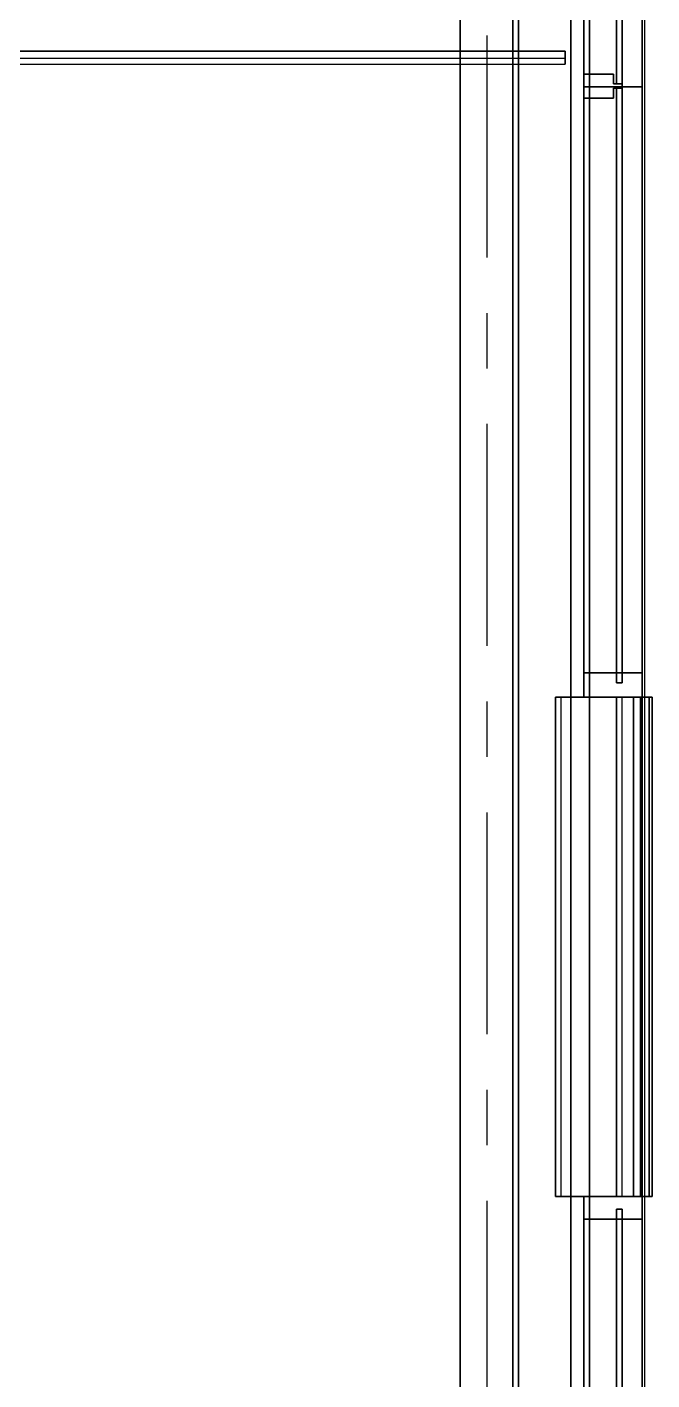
# Model space of a CAD drawing. Header units: metres. Extents: x 114 to 218, y 8 to 180.
# Drawn here: x 196.51 to 203.27, y 139.34 to 153.97 of the extents above; entities that cross this region are included whole.
import ezdxf

# ---------------------------------------------------------------- set-up
doc = ezdxf.new("R2010")
doc.units = ezdxf.units.M
doc.header["$MEASUREMENT"] = 0
for name, color, linetype in [('_Route', 7, 'Continuous'), ('A-2D-GLAZ', 7, 'Continuous'), ('A-2D-GLAZ-CWMG', 7, 'Continuous'), ('A-2D-WALL', 7, 'Continuous'), ('A-3D-GLAZ-CURT', 7, 'Continuous'), ('A-3D-GLAZ-CWMG', 7, 'Continuous'), ('A-3D-WALL', 7, 'Continuous'), ('A_GRID', 7, 'Continuous'), ('PL-NP-Pipe', 7, 'Continuous'), ('S-3D-BEAM', 7, 'Continuous'), ('S-3D-SLAB', 7, 'Continuous'), ('S-3D-WALL', 7, 'Continuous')]:
    doc.layers.add(name, color=color, linetype=linetype)

msp = doc.modelspace()

# ---------------------------------------------------------------- linework, layer by layer
at = {"layer": '_Route', "color": 4, "true_color": 0x00ffff}
msp.add_lwpolyline([(126.489, 153.628), (187.031, 153.628), (202.336, 153.628)], dxfattribs=at)
msp.add_lwpolyline([(126.489, 153.628), (187.031, 153.628), (202.336, 153.628)], dxfattribs=at)
at = {"layer": 'A-2D-GLAZ', "color": 9, "true_color": 0xbababa}
for points in [[(202.89, 159.903), (202.89, 153.351), (202.952, 153.351), (202.952, 159.903), (202.89, 159.903)], [(202.89, 153.304), (202.89, 146.875), (202.952, 146.875), (202.952, 153.304), (202.89, 153.304)], [(202.89, 141.184), (202.89, 134.877), (202.952, 134.877), (202.952, 141.184), (202.89, 141.184)]]:
    msp.add_lwpolyline(points, dxfattribs=at)
at = {"layer": 'A-2D-GLAZ-CWMG', "color": 9, "true_color": 0xbababa}
for points in [[(203.167, 159.796), (203.167, 146.983)], [(202.536, 159.719), (202.536, 153.458)], [(202.536, 153.197), (202.859, 153.197), (202.859, 153.304), (202.952, 153.304), (202.952, 153.351), (202.859, 153.351), (202.859, 153.458), (202.536, 153.458), (202.536, 153.197)], [(202.536, 153.197), (202.536, 146.983)], [(203.167, 146.721), (203.167, 146.983), (202.536, 146.983), (202.536, 146.721), (203.167, 146.721)], [(202.536, 141.076), (203.167, 141.076), (203.167, 141.322), (202.536, 141.322), (202.536, 141.076)], [(202.536, 141.076), (202.536, 134.969)], [(203.167, 141.076), (203.167, 134.969)]]:
    msp.add_lwpolyline(points, dxfattribs=at)
at = {"layer": 'A-2D-WALL', "color": 9, "true_color": 0xbababa}
for points in [[(202.229, 146.721), (202.229, 141.322), (203.275, 141.322), (203.275, 146.721), (202.229, 146.721)], [(202.29, 141.322), (202.29, 146.721)], [(202.89, 141.322), (202.89, 146.721)], [(202.952, 141.322), (202.952, 146.721)], [(202.952, 141.322), (202.952, 146.721)], [(203.152, 141.322), (203.152, 146.721)], [(203.167, 141.322), (203.167, 146.721)], [(203.244, 141.322), (203.244, 146.721)]]:
    msp.add_lwpolyline(points, dxfattribs=at)
at = {"layer": 'A-3D-GLAZ-CURT', "color": 131, "true_color": 0x7fffff}
for points in [[(202.89, 153.351), (202.89, 159.903), (202.89, 153.351), (202.952, 153.351), (202.952, 159.903), (202.89, 159.903), (202.952, 159.903), (202.952, 153.351), (202.89, 153.351)], [(202.89, 159.903), (202.952, 159.903), (202.952, 153.351), (202.89, 153.351), (202.952, 153.351), (202.952, 159.903), (202.89, 159.903), (202.89, 153.351), (202.89, 159.903)], [(202.89, 153.351), (202.89, 153.351)], [(202.89, 153.351), (202.89, 153.351)], [(202.89, 146.875), (202.89, 153.304), (202.89, 146.875), (202.952, 146.875), (202.952, 153.304), (202.89, 153.304), (202.952, 153.304), (202.952, 146.875), (202.89, 146.875)], [(202.89, 153.304), (202.89, 153.304)], [(202.89, 153.304), (202.89, 153.304)], [(202.89, 153.304), (202.952, 153.304), (202.952, 146.875), (202.89, 146.875), (202.952, 146.875), (202.952, 153.304), (202.89, 153.304), (202.89, 146.875), (202.89, 153.304)], [(202.89, 153.304), (202.89, 153.304)], [(202.952, 153.351), (202.952, 153.351)], [(202.952, 153.351), (202.952, 153.351)], [(202.952, 153.351), (202.952, 153.351)], [(202.952, 153.304), (202.952, 153.304)], [(202.952, 153.304), (202.952, 153.304)], [(202.952, 153.304), (202.952, 153.304)], [(202.89, 146.875), (202.89, 146.875)], [(202.89, 146.875), (202.89, 146.875)], [(202.952, 146.875), (202.952, 146.875)], [(202.952, 146.875), (202.952, 146.875)], [(202.952, 146.875), (202.952, 146.875)], [(202.89, 134.877), (202.89, 141.184), (202.89, 134.877), (202.952, 134.877), (202.952, 141.184), (202.89, 141.184), (202.952, 141.184), (202.952, 134.877), (202.89, 134.877)], [(202.89, 141.184), (202.89, 141.184)], [(202.89, 141.184), (202.89, 141.184)], [(202.89, 141.184), (202.952, 141.184), (202.952, 134.877), (202.89, 134.877), (202.952, 134.877), (202.952, 141.184), (202.89, 141.184), (202.89, 134.877), (202.89, 141.184)], [(202.89, 141.184), (202.89, 141.184)], [(202.952, 141.184), (202.952, 141.184)], [(202.952, 141.184), (202.952, 141.184)], [(202.952, 141.184), (202.952, 141.184)]]:
    msp.add_lwpolyline(points, dxfattribs=at)
at = {"layer": 'A-3D-GLAZ-CWMG', "color": 8, "true_color": 0x808080}
for points in [[(202.536, 159.919), (202.536, 159.919), (203.167, 159.919), (203.167, 153.32), (202.536, 153.32), (202.536, 159.919), (203.167, 159.919), (203.167, 153.32), (202.536, 153.32), (202.536, 159.919)], [(202.536, 159.919), (202.536, 153.32), (203.167, 153.32)], [(203.167, 159.919), (202.536, 159.919), (202.536, 153.32)], [(203.167, 153.32), (203.167, 159.919), (203.167, 153.32)], [(202.536, 153.458), (202.536, 153.458)], [(202.859, 153.197), (202.859, 153.304), (202.952, 153.304), (202.952, 153.351), (202.859, 153.351), (202.859, 153.458), (202.536, 153.458), (202.536, 153.197), (202.859, 153.197), (202.536, 153.197), (202.536, 153.458), (202.859, 153.458), (202.859, 153.351), (202.952, 153.351), (202.952, 153.304), (202.859, 153.304), (202.859, 153.197)], [(202.536, 153.458), (202.536, 153.458)], [(202.536, 153.458), (202.536, 153.458)], [(202.536, 153.197), (202.536, 153.458), (202.859, 153.458), (202.859, 153.351), (202.952, 153.351), (202.952, 153.304), (202.859, 153.304), (202.859, 153.197), (202.859, 153.197), (202.536, 153.197), (202.536, 153.458), (202.859, 153.458), (202.859, 153.351), (202.952, 153.351), (202.952, 153.304), (202.859, 153.304), (202.859, 153.197), (202.536, 153.197)], [(202.536, 153.458), (202.536, 153.458)], [(202.859, 153.458), (202.859, 153.458)], [(202.859, 153.458), (202.859, 153.458)], [(202.859, 153.458), (202.859, 153.458)], [(202.859, 153.458), (202.859, 153.458)], [(202.536, 153.32), (203.167, 153.32), (203.167, 146.721), (203.167, 153.32), (202.536, 153.32), (202.536, 146.721), (202.536, 153.32)], [(202.536, 153.32), (202.536, 153.32)], [(202.536, 153.32), (202.536, 153.32)], [(202.536, 153.32), (202.536, 153.32)], [(202.536, 153.32), (202.536, 153.32)], [(202.536, 146.721), (202.536, 153.32), (203.167, 153.32), (202.536, 153.32), (202.536, 146.721)], [(203.167, 146.721), (203.167, 153.32), (203.167, 146.721), (202.536, 146.721), (203.167, 146.721)], [(202.536, 153.32), (202.536, 153.32)], [(202.536, 153.32), (202.536, 153.32)], [(202.536, 153.32), (203.167, 153.32)], [(202.536, 153.32), (202.536, 153.32)], [(202.536, 153.32), (202.536, 153.32)], [(202.536, 153.32), (202.536, 153.32)], [(202.859, 153.351), (202.859, 153.351)], [(202.859, 153.351), (202.859, 153.351)], [(202.859, 153.351), (202.859, 153.351)], [(202.859, 153.351), (202.859, 153.351)], [(202.859, 153.304), (202.859, 153.304)], [(202.859, 153.304), (202.859, 153.304)], [(202.859, 153.304), (202.859, 153.304)], [(202.859, 153.304), (202.859, 153.304)], [(202.952, 153.351), (202.952, 153.351)], [(202.952, 153.351), (202.952, 153.351)], [(202.952, 153.351), (202.952, 153.351)], [(202.952, 153.351), (202.952, 153.351)], [(202.952, 153.304), (202.952, 153.304)], [(202.952, 153.304), (202.952, 153.304)], [(202.952, 153.304), (202.952, 153.304)], [(202.952, 153.304), (202.952, 153.304)], [(203.167, 153.32), (203.167, 153.32)], [(203.167, 153.32), (203.167, 153.32)], [(203.167, 153.32), (203.167, 153.32)], [(203.167, 153.32), (203.167, 153.32)], [(203.167, 153.32), (203.167, 153.32)], [(203.167, 153.32), (203.167, 153.32)], [(202.536, 153.197), (202.536, 153.197)], [(202.536, 153.197), (202.536, 153.197)], [(202.536, 153.197), (202.536, 153.197)], [(202.859, 153.197), (202.859, 153.197)], [(202.859, 153.197), (202.859, 153.197)], [(202.859, 153.197), (202.859, 153.197)], [(202.859, 153.197), (202.859, 153.197)], [(202.536, 146.983), (202.536, 146.983)], [(203.167, 146.721), (202.536, 146.721), (202.536, 146.983), (203.167, 146.983), (203.167, 146.721), (203.167, 146.983), (202.536, 146.983), (202.536, 146.721), (203.167, 146.721)], [(202.536, 146.983), (202.536, 146.983)], [(202.536, 146.983), (202.536, 146.983)], [(203.167, 146.721), (202.536, 146.721), (202.536, 146.983), (203.167, 146.983), (203.167, 146.721), (203.167, 146.983), (202.536, 146.983), (202.536, 146.721), (203.167, 146.721)], [(202.536, 146.983), (202.536, 146.983)], [(203.167, 146.983), (203.167, 146.983)], [(203.167, 146.983), (203.167, 146.983)], [(203.167, 146.983), (203.167, 146.983)], [(203.167, 146.983), (203.167, 146.983)], [(202.536, 146.721), (202.536, 146.721)], [(202.536, 146.721), (202.536, 146.721)], [(202.536, 146.721), (202.536, 146.721)], [(202.536, 146.721), (202.536, 146.721)], [(203.167, 146.721), (202.536, 146.721), (203.167, 146.721)], [(202.536, 146.721), (202.536, 146.721)], [(202.536, 146.721), (202.536, 146.721)], [(202.536, 146.721), (202.536, 146.721)], [(202.536, 146.721), (202.536, 146.721)], [(203.167, 146.721), (203.167, 146.721)], [(203.167, 146.721), (203.167, 146.721)], [(203.167, 146.721), (203.167, 146.721)], [(203.167, 146.721), (203.167, 146.721)], [(202.536, 141.322), (202.536, 141.322)], [(203.167, 141.076), (203.167, 141.322), (202.536, 141.322), (202.536, 141.076), (203.167, 141.076), (202.536, 141.076), (202.536, 141.322), (203.167, 141.322), (203.167, 141.076)], [(202.536, 141.322), (202.536, 141.322)], [(202.536, 141.322), (202.536, 141.322)], [(202.536, 141.076), (202.536, 141.322), (203.167, 141.322), (203.167, 141.076), (203.167, 141.076), (202.536, 141.076), (202.536, 141.322), (203.167, 141.322), (203.167, 141.076), (202.536, 141.076)], [(202.536, 141.322), (202.536, 141.322)], [(202.536, 134.723), (202.536, 141.322)], [(202.536, 134.723), (202.536, 141.322)], [(203.167, 141.322), (202.536, 141.322), (203.167, 141.322)], [(202.536, 141.322), (202.536, 141.322)], [(202.536, 141.322), (202.536, 141.322)], [(203.167, 141.322), (203.167, 141.322)], [(203.167, 141.322), (203.167, 141.322)], [(203.167, 141.322), (203.167, 141.322)], [(203.167, 141.322), (203.167, 141.322)], [(203.167, 134.723), (203.167, 141.322)], [(203.167, 141.322), (203.167, 134.723)], [(202.536, 141.076), (202.536, 141.076)], [(202.536, 141.076), (202.536, 141.076)], [(202.536, 141.076), (202.536, 141.076)], [(202.536, 141.076), (202.536, 134.723), (202.536, 141.076)], [(203.167, 141.076), (202.536, 141.076), (203.167, 141.076)], [(202.536, 141.076), (202.536, 141.076)], [(202.536, 141.076), (202.536, 141.076)], [(203.167, 141.076), (203.167, 141.076)], [(203.167, 141.076), (203.167, 141.076)], [(203.167, 141.076), (203.167, 141.076)], [(203.167, 141.076), (203.167, 141.076)], [(203.167, 134.723), (203.167, 141.076), (203.167, 134.723)], [(203.167, 141.076), (203.167, 141.076)], [(203.167, 141.076), (203.167, 141.076)]]:
    msp.add_lwpolyline(points, dxfattribs=at)
at = {"layer": 'A-3D-WALL', "color": 113, "true_color": 0x6edda5}
for points in [[(202.229, 146.721), (202.229, 141.322), (202.29, 141.322), (202.29, 146.721), (202.229, 146.721)], [(203.275, 146.721), (203.275, 141.322), (203.275, 146.721), (203.275, 141.322), (203.075, 141.322), (203.275, 141.322), (202.229, 141.322), (203.275, 141.322), (203.275, 146.721), (203.075, 146.721), (203.275, 146.721), (202.229, 146.721), (203.275, 146.721)], [(202.229, 146.721), (202.229, 141.322), (202.229, 146.721)], [(202.229, 146.721), (202.229, 146.721)], [(202.229, 146.721), (202.229, 146.721)], [(202.89, 146.721), (202.29, 146.721)], [(202.29, 146.721), (202.29, 146.721)], [(203.167, 141.322), (203.152, 141.322), (202.952, 141.322), (202.952, 146.721), (202.89, 146.721), (202.89, 141.322), (202.952, 141.322), (202.952, 141.322), (202.952, 146.721), (203.152, 146.721)], [(202.89, 146.721), (202.89, 146.721)], [(202.952, 146.721), (202.952, 146.721)], [(202.952, 146.721), (202.952, 146.721)], [(203.075, 146.721), (203.075, 141.322), (203.075, 146.721)], [(203.075, 146.721), (203.075, 146.721)], [(203.167, 146.721), (203.152, 146.721), (203.152, 141.322)], [(203.152, 146.721), (203.152, 146.721)], [(203.244, 146.721), (203.167, 146.721), (203.167, 141.322), (203.244, 141.322), (203.275, 141.322), (203.275, 146.721), (203.244, 146.721), (203.244, 141.322)], [(203.167, 146.721), (203.167, 146.721)], [(203.244, 146.721), (203.244, 146.721)], [(203.275, 146.721), (203.275, 146.721)], [(203.275, 146.721), (203.275, 146.721)], [(203.275, 146.721), (203.275, 146.721)], [(203.275, 146.721), (203.275, 146.721)], [(202.229, 141.322), (202.229, 141.322)], [(202.229, 141.322), (202.229, 141.322)], [(202.29, 141.322), (202.89, 141.322)], [(202.29, 141.322), (202.29, 141.322)], [(202.89, 141.322), (202.89, 141.322)], [(202.952, 141.322), (202.952, 141.322)], [(202.952, 141.322), (202.952, 141.322)], [(203.075, 141.322), (203.075, 141.322)], [(203.075, 141.322), (203.075, 141.322)], [(203.152, 141.322), (203.152, 141.322)], [(203.167, 141.322), (203.167, 141.322)], [(203.244, 141.322), (203.244, 141.322)], [(203.275, 141.322), (203.275, 141.322)], [(203.275, 141.322), (203.275, 141.322)], [(203.275, 141.322), (203.275, 141.322)], [(203.275, 141.322), (203.275, 141.322)]]:
    msp.add_lwpolyline(points, dxfattribs=at)
at = {"layer": 'A_GRID', "color": 1, "true_color": 0xff0000}
for points in [[(201.49, 151.474), (201.49, 153.874)], [(201.49, 150.274), (201.49, 150.874)], [(201.49, 147.275), (201.49, 149.674)], [(201.49, 146.075), (201.49, 146.675)], [(201.49, 143.076), (201.49, 145.475)], [(201.49, 141.876), (201.49, 142.476)], [(201.49, 138.876), (201.49, 141.276)]]:
    msp.add_lwpolyline(points, dxfattribs=at)
at = {"layer": 'PL-NP-Pipe', "color": 61, "true_color": 0xdfff7f}
for points in [[(187.124, 153.704), (187.124, 153.674), (187.124, 153.628), (187.124, 153.581), (187.124, 153.566), (187.124, 153.581), (187.124, 153.628), (187.124, 153.674), (187.124, 153.704), (202.336, 153.704)], [(202.336, 153.704), (187.124, 153.704)], [(187.124, 153.704), (187.124, 153.674), (187.124, 153.628), (187.124, 153.581), (187.124, 153.566), (187.124, 153.581), (187.124, 153.628), (187.124, 153.674), (187.124, 153.704), (202.336, 153.704)], [(202.336, 153.704), (187.124, 153.704)], [(187.124, 153.628), (202.336, 153.628)], [(187.124, 153.628), (187.124, 153.628), (202.336, 153.628)], [(187.124, 153.628), (202.336, 153.628)], [(187.124, 153.628), (187.124, 153.628), (202.336, 153.628)], [(202.336, 153.566), (202.336, 153.581), (202.336, 153.628), (202.336, 153.674), (202.336, 153.704), (202.336, 153.674), (202.336, 153.628), (202.336, 153.581), (202.336, 153.566)], [(202.336, 153.566), (202.336, 153.581), (202.336, 153.628), (202.336, 153.674), (202.336, 153.704), (202.336, 153.674), (202.336, 153.628), (202.336, 153.581), (202.336, 153.566)], [(202.336, 153.628), (202.336, 153.628)], [(202.336, 153.628), (202.336, 153.628)], [(187.124, 153.566), (202.336, 153.566)], [(187.124, 153.566), (202.336, 153.566)], [(187.124, 153.566), (202.336, 153.566)], [(187.124, 153.566), (202.336, 153.566)]]:
    msp.add_lwpolyline(points, dxfattribs=at)
at = {"layer": 'S-3D-BEAM', "color": 4, "true_color": 0x00ffff}
for points in [[(201.198, 162.272), (202.398, 162.272), (202.398, 162.272), (202.398, 107.836), (201.198, 107.836), (201.198, 162.272)], [(201.198, 107.836), (201.198, 162.272), (201.198, 107.836)], [(201.767, 162.272), (201.198, 162.272), (201.198, 162.272), (201.198, 107.836), (201.767, 107.836), (201.767, 162.272)], [(201.198, 162.272), (201.767, 162.272), (201.767, 162.272), (201.767, 107.836), (201.198, 107.836), (201.198, 162.272)], [(201.198, 107.836), (201.198, 162.272), (201.198, 107.836)], [(202.398, 162.272), (201.198, 162.272), (201.198, 162.272), (201.198, 107.836), (202.398, 107.836), (202.398, 162.272)], [(201.829, 162.272), (202.398, 162.272), (201.829, 162.272), (201.829, 162.272), (201.829, 107.836), (202.398, 107.836), (202.398, 162.272), (202.398, 162.272), (201.198, 162.272), (201.767, 162.272)], [(201.767, 107.836), (201.767, 162.272), (201.767, 107.836)], [(201.829, 162.272), (202.398, 162.272), (202.398, 162.272), (202.398, 107.836), (201.829, 107.836), (201.829, 162.272)], [(201.829, 107.836), (201.829, 162.272), (201.829, 107.836)], [(202.398, 107.836), (202.398, 162.272), (202.398, 107.836)], [(202.398, 107.836), (202.398, 162.272), (202.398, 107.836)]]:
    msp.add_lwpolyline(points, dxfattribs=at)
at = {"layer": 'S-3D-SLAB', "color": 51, "true_color": 0xffff7f}
for points in [[(126.489, 163.072), (202.598, 163.072), (202.598, 106.867)], [(126.489, 23.467), (126.489, 163.072), (202.598, 163.072), (202.598, 106.867), (197.506, 106.867), (197.506, 104.498), (198.106, 104.498), (198.106, 100.484), (197.506, 100.484), (197.506, 79.672), (202.598, 79.672), (202.598, 23.467), (126.489, 23.467)]]:
    msp.add_lwpolyline(points, dxfattribs=at)
at = {"layer": 'S-3D-WALL', "color": 81, "true_color": 0x9fff7f}
for points in [[(202.598, 23.467), (126.489, 23.467), (126.489, 22.867), (203.198, 22.867), (203.198, 80.272), (198.106, 80.272), (198.106, 106.267), (203.198, 106.267), (203.198, 163.672), (126.489, 163.672), (126.489, 163.072)], [(126.489, 22.867), (126.489, 23.467), (202.598, 23.467), (202.598, 79.672), (197.506, 79.672), (197.506, 106.867), (202.598, 106.867), (202.598, 163.072), (126.489, 163.072), (126.489, 163.672), (126.489, 163.672)], [(202.398, 23.667), (126.489, 23.667), (126.489, 22.867), (203.198, 22.867), (203.198, 80.272), (198.106, 80.272), (198.106, 106.267), (203.198, 106.267), (203.198, 163.672), (126.489, 163.672), (126.489, 162.872)], [(126.489, 22.867), (126.489, 23.667), (202.398, 23.667), (202.398, 79.472), (197.291, 79.472), (197.291, 107.067), (202.398, 107.067), (202.398, 162.872), (126.489, 162.872), (126.489, 163.672), (126.489, 163.672)], [(203.198, 106.267), (203.198, 163.672)], [(203.198, 106.267), (203.198, 163.672)], [(197.506, 106.867), (202.598, 106.867), (202.598, 163.072)], [(197.291, 107.067), (202.398, 107.067), (202.398, 162.872)]]:
    msp.add_lwpolyline(points, dxfattribs=at)

doc.saveas('drawing.dxf')
